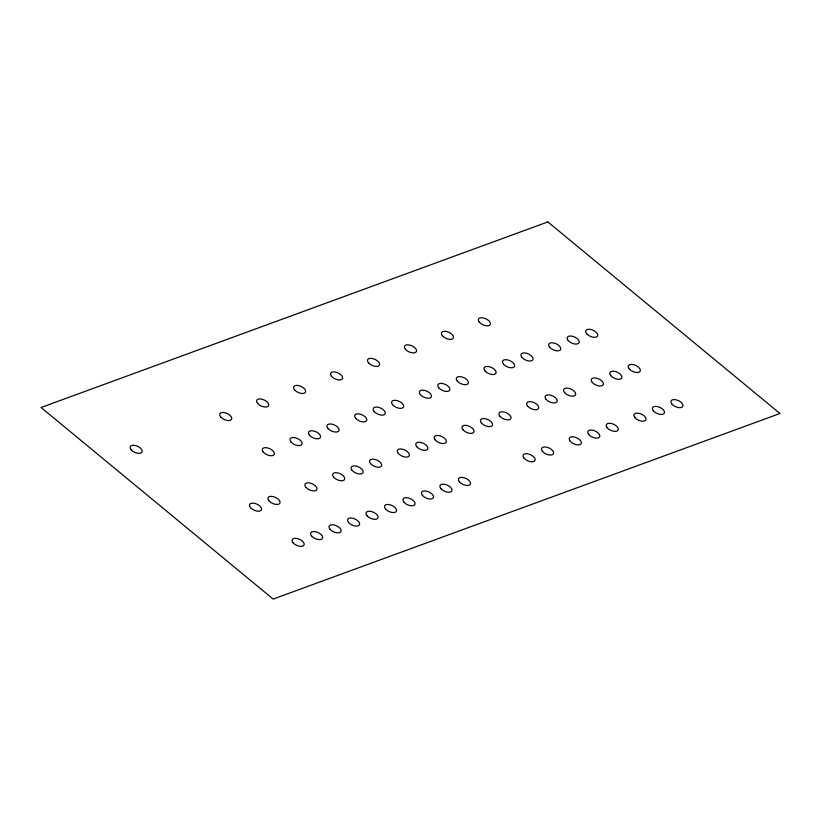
<?xml version="1.0" encoding="UTF-8"?>
<svg xmlns="http://www.w3.org/2000/svg" width="821" height="821" viewBox="0 0 821 821"><rect width="100%" height="100%" fill="white"/><g stroke="black" fill="none" stroke-linecap="round" stroke-linejoin="round"><path stroke-width="1.23" d="M547.843 221.927L41.05 407.503L273.157 599.073L779.95 413.497L547.843 221.927M131.103 449.744A6.527 3.366 24.3 0 0 141.653 452.617A6.527 3.366 24.3 0 0 135.732 445.587A6.527 3.366 24.3 0 0 131.103 449.744M293.076 542.773A6.527 3.366 24.3 0 0 303.637 545.647A6.527 3.366 24.3 0 0 297.705 538.617A6.527 3.366 24.3 0 0 293.076 542.773M311.559 536.01A6.527 3.366 24.3 0 0 322.109 538.884A6.527 3.366 24.3 0 0 316.188 531.854A6.527 3.366 24.3 0 0 311.559 536.01M330.032 529.247A6.527 3.366 24.3 0 0 340.582 532.111A6.527 3.366 24.3 0 0 334.66 525.081A6.527 3.366 24.3 0 0 330.032 529.247M348.515 522.474A6.527 3.366 24.3 0 0 359.064 525.348A6.527 3.366 24.3 0 0 353.133 518.318A6.527 3.366 24.3 0 0 348.515 522.474M366.987 515.711A6.527 3.366 24.3 0 0 377.537 518.585A6.527 3.366 24.3 0 0 371.615 511.555A6.527 3.366 24.3 0 0 366.987 515.711M385.47 508.948A6.527 3.366 24.3 0 0 396.02 511.811A6.527 3.366 24.3 0 0 390.088 504.792A6.527 3.366 24.3 0 0 385.47 508.948M403.942 502.175A6.527 3.366 24.3 0 0 414.492 505.048A6.527 3.366 24.3 0 0 408.571 498.019A6.527 3.366 24.3 0 0 403.942 502.175M422.425 495.412A6.527 3.366 24.3 0 0 432.975 498.285A6.527 3.366 24.3 0 0 427.043 491.256A6.527 3.366 24.3 0 0 422.425 495.412M440.898 488.649A6.527 3.366 24.3 0 0 451.447 491.512A6.527 3.366 24.3 0 0 445.526 484.493A6.527 3.366 24.3 0 0 440.898 488.649M459.38 481.876A6.527 3.366 24.3 0 0 469.93 484.749A6.527 3.366 24.3 0 0 463.998 477.719A6.527 3.366 24.3 0 0 459.38 481.876M524.044 458.2A6.527 3.366 24.3 0 0 534.594 461.074A6.527 3.366 24.3 0 0 528.673 454.044A6.527 3.366 24.3 0 0 524.044 458.2M542.527 451.437A6.527 3.366 24.3 0 0 553.077 454.3A6.527 3.366 24.3 0 0 547.145 447.271A6.527 3.366 24.3 0 0 542.527 451.437M570.236 441.288A6.527 3.366 24.3 0 0 580.786 444.151A6.527 3.366 24.3 0 0 574.864 437.121A6.527 3.366 24.3 0 0 570.236 441.288M588.719 434.514A6.527 3.366 24.3 0 0 599.268 437.388A6.527 3.366 24.3 0 0 593.337 430.358A6.527 3.366 24.3 0 0 588.719 434.514M607.191 427.751A6.527 3.366 24.3 0 0 617.741 430.625A6.527 3.366 24.3 0 0 611.819 423.595A6.527 3.366 24.3 0 0 607.191 427.751M634.91 417.602A6.527 3.366 24.3 0 0 645.46 420.475A6.527 3.366 24.3 0 0 639.538 413.445A6.527 3.366 24.3 0 0 634.91 417.602M653.383 410.839A6.527 3.366 24.3 0 0 663.932 413.702A6.527 3.366 24.3 0 0 658.011 406.682A6.527 3.366 24.3 0 0 653.383 410.839M671.865 404.065A6.527 3.366 24.3 0 0 682.415 406.939A6.527 3.366 24.3 0 0 676.483 399.909A6.527 3.366 24.3 0 0 671.865 404.065M629.245 368.896A6.527 3.366 24.3 0 0 639.795 371.759A6.527 3.366 24.3 0 0 633.874 364.74A6.527 3.366 24.3 0 0 629.245 368.896M610.762 375.659A6.527 3.366 24.3 0 0 621.323 378.532A6.527 3.366 24.3 0 0 615.391 371.503A6.527 3.366 24.3 0 0 610.762 375.659M592.29 382.422A6.527 3.366 24.3 0 0 602.84 385.295A6.527 3.366 24.3 0 0 596.918 378.265A6.527 3.366 24.3 0 0 592.29 382.422M564.571 392.571A6.527 3.366 24.3 0 0 575.121 395.445A6.527 3.366 24.3 0 0 569.199 388.415A6.527 3.366 24.3 0 0 564.571 392.571M546.098 399.345A6.527 3.366 24.3 0 0 556.648 402.208A6.527 3.366 24.3 0 0 550.727 395.188A6.527 3.366 24.3 0 0 546.098 399.345M527.616 406.108A6.527 3.366 24.3 0 0 538.176 408.981A6.527 3.366 24.3 0 0 532.244 401.951A6.527 3.366 24.3 0 0 527.616 406.108M499.907 416.257A6.527 3.366 24.3 0 0 510.457 419.131A6.527 3.366 24.3 0 0 504.525 412.101A6.527 3.366 24.3 0 0 499.907 416.257M481.424 423.02A6.527 3.366 24.3 0 0 491.974 425.894A6.527 3.366 24.3 0 0 486.053 418.864A6.527 3.366 24.3 0 0 481.424 423.02M462.952 429.794A6.527 3.366 24.3 0 0 473.501 432.657A6.527 3.366 24.3 0 0 467.57 425.627A6.527 3.366 24.3 0 0 462.952 429.794M420.331 394.614A6.527 3.366 24.3 0 0 430.881 397.487A6.527 3.366 24.3 0 0 424.96 390.457A6.527 3.366 24.3 0 0 420.331 394.614M457.287 381.077A6.527 3.366 24.3 0 0 467.837 383.951A6.527 3.366 24.3 0 0 461.905 376.921A6.527 3.366 24.3 0 0 457.287 381.077M503.478 364.165A6.527 3.366 24.3 0 0 514.028 367.038A6.527 3.366 24.3 0 0 508.107 360.009A6.527 3.366 24.3 0 0 503.478 364.165M521.951 357.402A6.527 3.366 24.3 0 0 532.511 360.275A6.527 3.366 24.3 0 0 526.579 353.246A6.527 3.366 24.3 0 0 521.951 357.402M549.67 347.252A6.527 3.366 24.3 0 0 560.22 350.126A6.527 3.366 24.3 0 0 554.298 343.096A6.527 3.366 24.3 0 0 549.67 347.252M568.153 340.489A6.527 3.366 24.3 0 0 578.702 343.352A6.527 3.366 24.3 0 0 572.771 336.323A6.527 3.366 24.3 0 0 568.153 340.489M586.625 333.716A6.527 3.366 24.3 0 0 597.175 336.589A6.527 3.366 24.3 0 0 591.253 329.56A6.527 3.366 24.3 0 0 586.625 333.716M435.233 439.943A6.527 3.366 24.3 0 0 445.782 442.806A6.527 3.366 24.3 0 0 439.861 435.777A6.527 3.366 24.3 0 0 435.233 439.943M392.612 404.763A6.527 3.366 24.3 0 0 403.162 407.637A6.527 3.366 24.3 0 0 397.241 400.607A6.527 3.366 24.3 0 0 392.612 404.763M416.76 446.706A6.527 3.366 24.3 0 0 427.31 449.58A6.527 3.366 24.3 0 0 421.378 442.55A6.527 3.366 24.3 0 0 416.76 446.706M374.14 411.526A6.527 3.366 24.3 0 0 384.69 414.4A6.527 3.366 24.3 0 0 378.758 407.37A6.527 3.366 24.3 0 0 374.14 411.526M355.657 418.3A6.527 3.366 24.3 0 0 366.207 421.163A6.527 3.366 24.3 0 0 360.286 414.133A6.527 3.366 24.3 0 0 355.657 418.3M398.277 453.469A6.527 3.366 24.3 0 0 408.827 456.343A6.527 3.366 24.3 0 0 402.906 449.313A6.527 3.366 24.3 0 0 398.277 453.469M370.558 463.619A6.527 3.366 24.3 0 0 381.118 466.492A6.527 3.366 24.3 0 0 375.187 459.462A6.527 3.366 24.3 0 0 370.558 463.619M327.948 428.449A6.527 3.366 24.3 0 0 338.498 431.312A6.527 3.366 24.3 0 0 332.567 424.283A6.527 3.366 24.3 0 0 327.948 428.449M352.086 470.382A6.527 3.366 24.3 0 0 362.636 473.255A6.527 3.366 24.3 0 0 356.714 466.225A6.527 3.366 24.3 0 0 352.086 470.382M309.466 435.212A6.527 3.366 24.3 0 0 320.016 438.086A6.527 3.366 24.3 0 0 314.094 431.056A6.527 3.366 24.3 0 0 309.466 435.212M333.613 477.155A6.527 3.366 24.3 0 0 344.163 480.018A6.527 3.366 24.3 0 0 338.231 472.999A6.527 3.366 24.3 0 0 333.613 477.155M290.993 441.975A6.527 3.366 24.3 0 0 301.543 444.849A6.527 3.366 24.3 0 0 295.611 437.819A6.527 3.366 24.3 0 0 290.993 441.975M305.894 487.305A6.527 3.366 24.3 0 0 316.444 490.168A6.527 3.366 24.3 0 0 310.523 483.148A6.527 3.366 24.3 0 0 305.894 487.305M268.939 500.831A6.527 3.366 24.3 0 0 279.489 503.704A6.527 3.366 24.3 0 0 273.567 496.674A6.527 3.366 24.3 0 0 268.939 500.831M250.467 507.604A6.527 3.366 24.3 0 0 261.016 510.467A6.527 3.366 24.3 0 0 255.085 503.447A6.527 3.366 24.3 0 0 250.467 507.604M220.654 416.955A6.527 3.366 24.3 0 0 231.204 419.818A6.527 3.366 24.3 0 0 225.282 412.789A6.527 3.366 24.3 0 0 220.654 416.955M257.609 403.419A6.527 3.366 24.3 0 0 268.159 406.292A6.527 3.366 24.3 0 0 262.238 399.263A6.527 3.366 24.3 0 0 257.609 403.419M294.565 389.883A6.527 3.366 24.3 0 0 305.114 392.756A6.527 3.366 24.3 0 0 299.193 385.726A6.527 3.366 24.3 0 0 294.565 389.883M368.475 362.82A6.527 3.366 24.3 0 0 379.025 365.694A6.527 3.366 24.3 0 0 373.093 358.664A6.527 3.366 24.3 0 0 368.475 362.82M405.43 349.294A6.527 3.366 24.3 0 0 415.98 352.158A6.527 3.366 24.3 0 0 410.048 345.128A6.527 3.366 24.3 0 0 405.43 349.294M442.386 335.758A6.527 3.366 24.3 0 0 452.935 338.632A6.527 3.366 24.3 0 0 447.004 331.602A6.527 3.366 24.3 0 0 442.386 335.758M479.331 322.222A6.527 3.366 24.3 0 0 489.891 325.095A6.527 3.366 24.3 0 0 483.959 318.066A6.527 3.366 24.3 0 0 479.331 322.222M263.274 452.125A6.527 3.366 24.3 0 0 273.824 454.998A6.527 3.366 24.3 0 0 267.903 447.968A6.527 3.366 24.3 0 0 263.274 452.125M438.804 387.851A6.527 3.366 24.3 0 0 449.354 390.714A6.527 3.366 24.3 0 0 443.432 383.694A6.527 3.366 24.3 0 0 438.804 387.851M484.995 370.928A6.527 3.366 24.3 0 0 495.556 373.801A6.527 3.366 24.3 0 0 489.624 366.771A6.527 3.366 24.3 0 0 484.995 370.928M331.52 376.357A6.527 3.366 24.3 0 0 342.07 379.22A6.527 3.366 24.3 0 0 336.148 372.2A6.527 3.366 24.3 0 0 331.52 376.357"/></g></svg>
